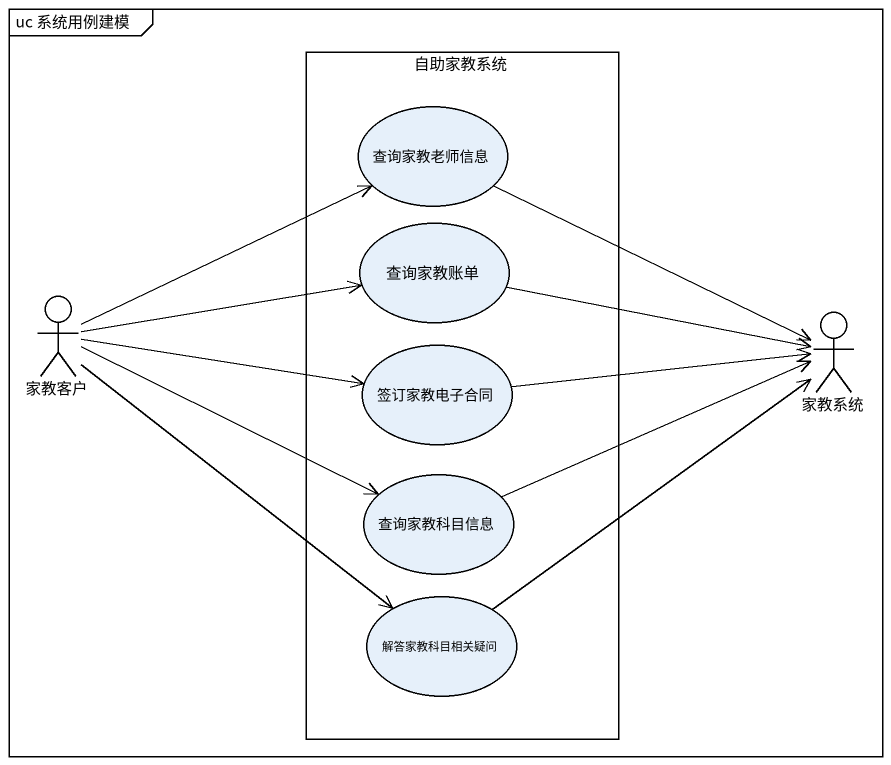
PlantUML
@startuml
mainframe uc 系统用例建模
rectangle 自助家教系统 {
  usecase 查询家教老师信息
  usecase 查询家教账单
  usecase 签订家教电子合同
  usecase 查询家教科目信息
  usecase 解答家教科目相关疑问
}
actor 家教客户
actor 家教系统
查询家教老师信息 -right-> 家教系统
查询家教账单 -right-> 家教系统
家教客户 -right-> 查询家教老师信息
家教客户 -right-> 查询家教账单
家教客户 -right-> 签订家教电子合同
家教客户 -right-> 查询家教科目信息
家教客户 --> 解答家教科目相关疑问
签订家教电子合同 -right-> 家教系统
查询家教科目信息 -right-> 家教系统
解答家教科目相关疑问 -up-> 家教系统
@enduml
